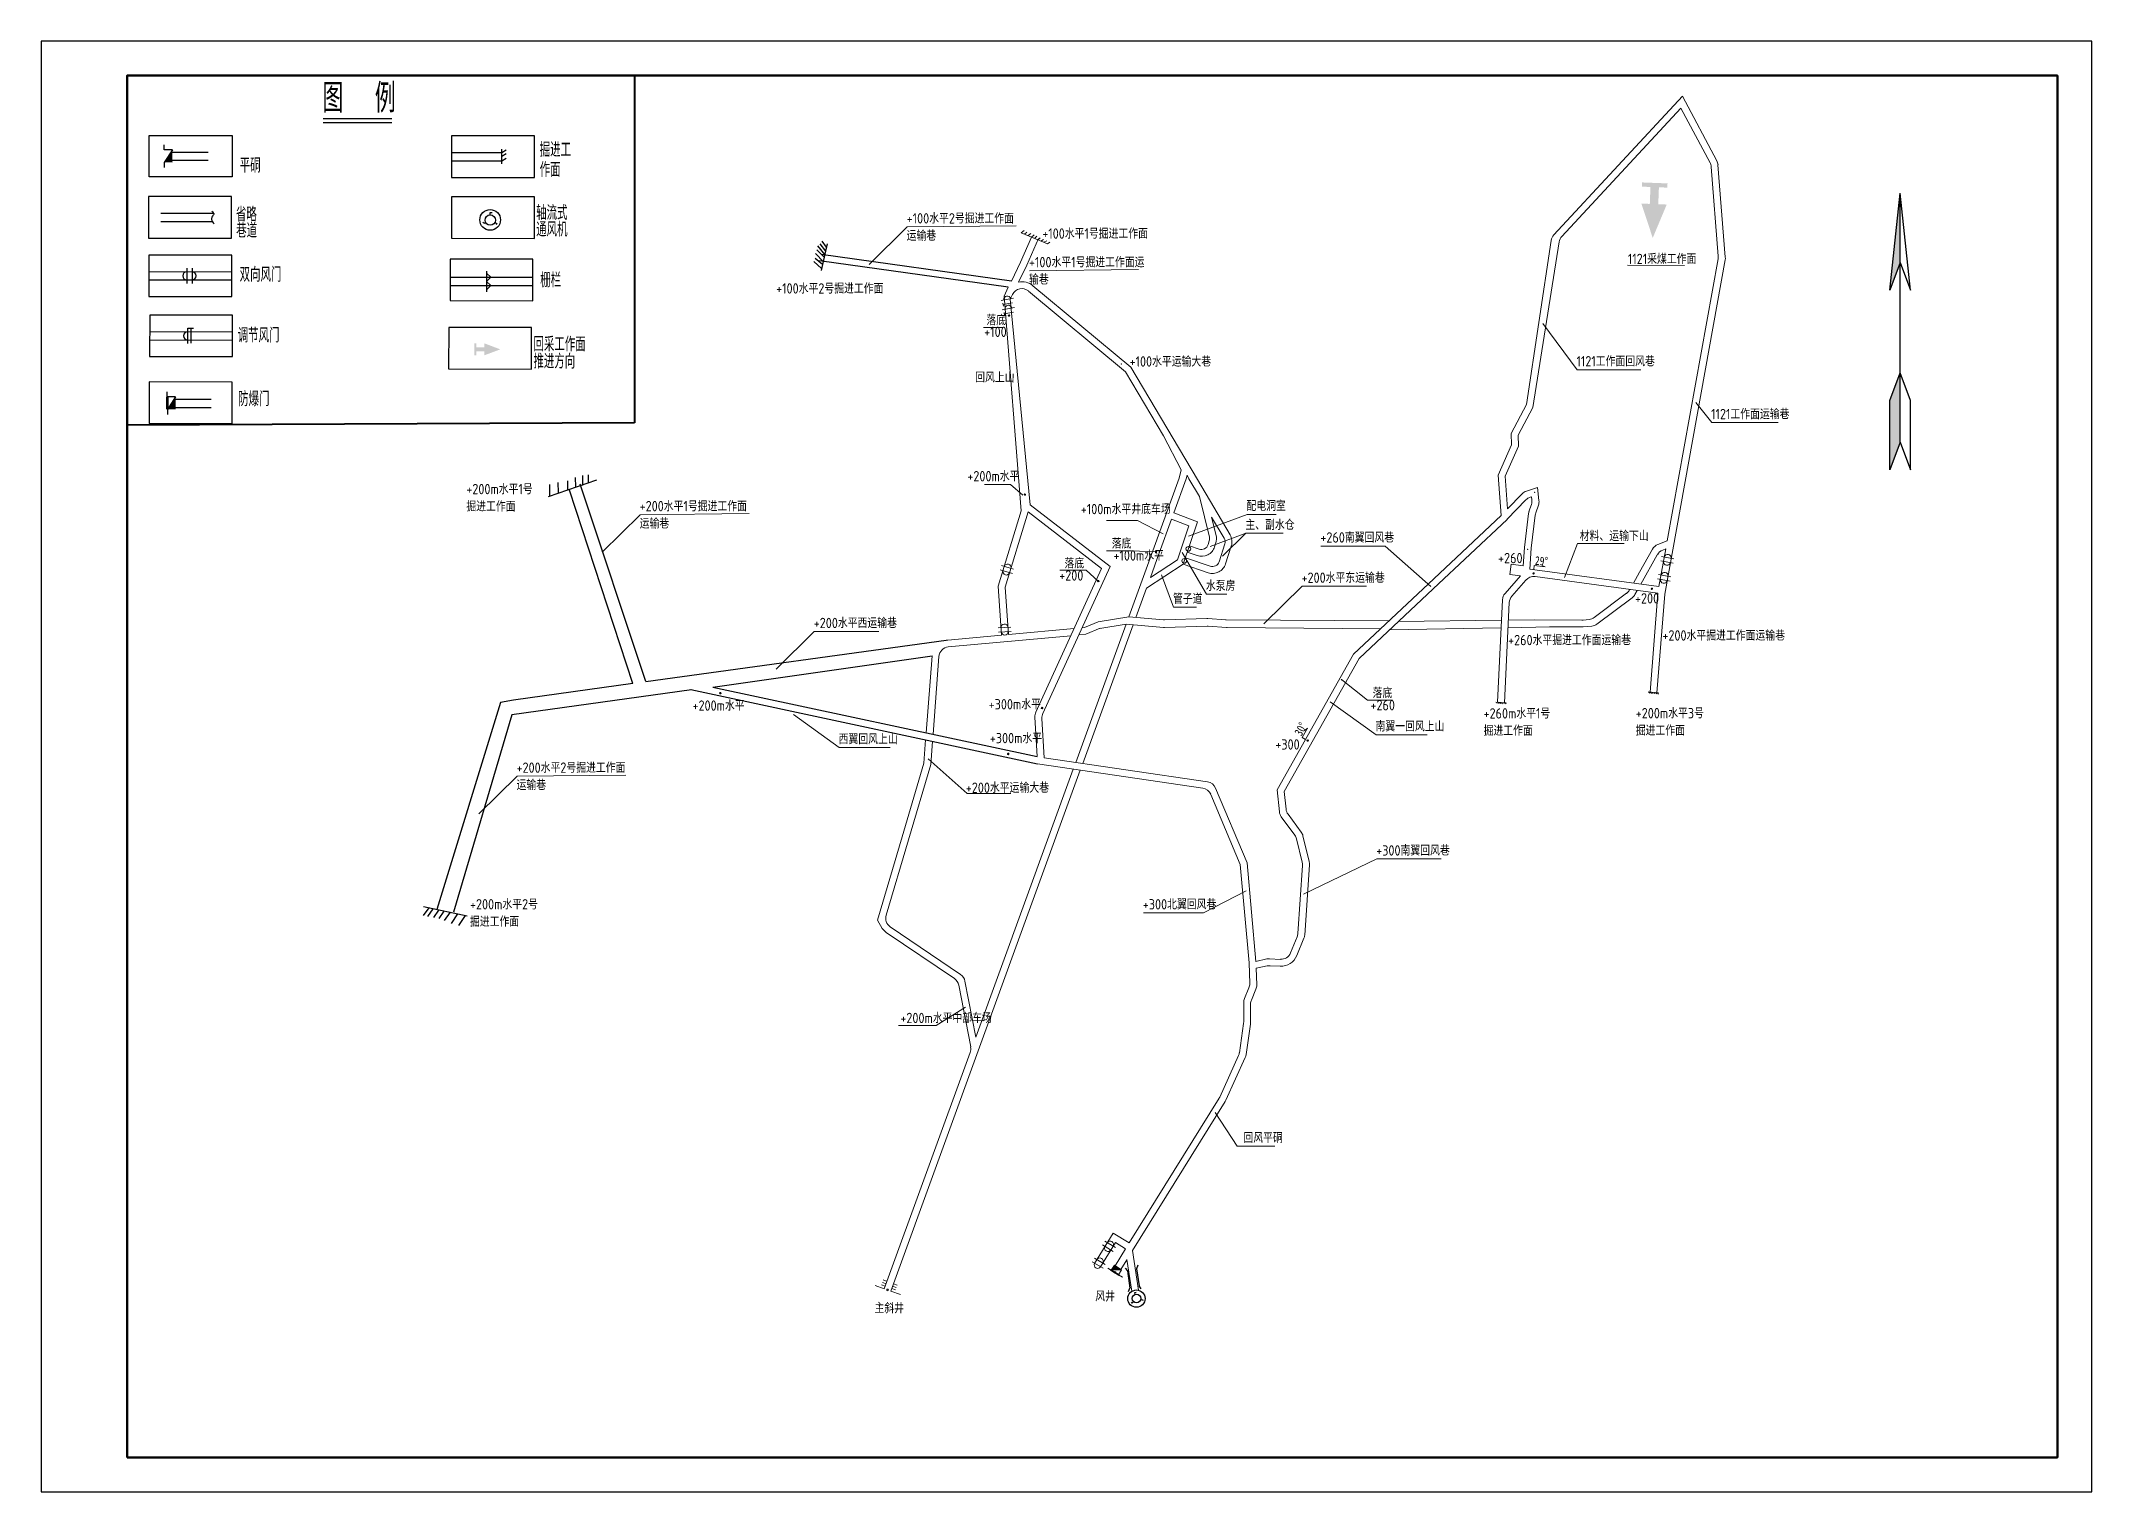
# Model space of a CAD drawing. Header units: millimetres. Extents: x -6151 to -5557, y -4958 to -4538.
import ezdxf
from ezdxf.lldxf.tags import DXFTag

# ---------------------------------------------------------------- set-up
doc = ezdxf.new("R2010")
doc.units = ezdxf.units.MM
doc.header["$LTSCALE"] = 2
for name, color, linetype in [('GCD', 1, 'Continuous'), ('J', 5, 'Continuous'), ('JZD', 1, 'Continuous'), ('图层1', 7, 'Continuous'), ('巷道', 7, 'Continuous'), ('描线', 1, 'Continuous'), ('文1', 6, 'Continuous'), ('文字', 7, 'Continuous'), ('方格网', 7, 'Continuous'), ('标注', 4, 'Continuous'), ('钻孔', 7, 'Continuous')]:
    doc.layers.add(name, color=color, linetype=linetype)
doc.layers.add('图框', color=83, linetype='Continuous', lineweight=15)
doc.layers.add('矿界', color=6, linetype='矿界线型', lineweight=90)
doc.styles.add('4', font='', dxfattribs={"width": 0.8})
doc.styles.add('中字体', font='gbenor.shx', dxfattribs={"height": 5, "bigfont": 'gbcbig.shx'})
doc.styles.get('4').set_extended_font_data('FangSong_GB2312')
tags = doc.linetypes.add('hh7', pattern=[10, 8, -1, 0, -1]).pattern_tags.tags
tags[10:11] = [DXFTag(74, 4), DXFTag(75, 0), DXFTag(340, '0'), DXFTag(46, 1.0), DXFTag(50, 0.0), DXFTag(44, 0.0), DXFTag(45, 0.0)]
tags[8:9] = [DXFTag(74, 4), DXFTag(75, 0), DXFTag(340, '0'), DXFTag(46, 1.0), DXFTag(50, 0.0), DXFTag(44, 0.0), DXFTag(45, 0.0)]
tags[6:7] = [DXFTag(74, 4), DXFTag(75, 0), DXFTag(340, '0'), DXFTag(46, 1.0), DXFTag(50, 0.0), DXFTag(44, 0.0), DXFTag(45, 0.0)]
tags[4:5] = [DXFTag(74, 4), DXFTag(75, 0), DXFTag(340, '0'), DXFTag(46, 1.0), DXFTag(50, 0.0), DXFTag(44, 0.0), DXFTag(45, 0.0)]
tags = doc.linetypes.add('X100', pattern='A,12,-1.5,[149,symbolx.shx,S=0.08,R=0,X=0,Y=0],-1.5', length=15).pattern_tags.tags
tags[14:15] = [DXFTag(74, 4), DXFTag(75, 0), DXFTag(340, '0'), DXFTag(46, 1.0), DXFTag(50, 0.0), DXFTag(44, 0.0), DXFTag(45, 0.0)]
tags[4:5] = [DXFTag(74, 4), DXFTag(75, 0), DXFTag(340, '0'), DXFTag(46, 1.0), DXFTag(50, 0.0), DXFTag(44, 0.0), DXFTag(45, 0.0)]
tags = doc.linetypes.add('X18', pattern='A,9.4,[169,symbolx.shx,S=1,R=270,X=0,Y=-0.15],0.6', length=10).pattern_tags.tags
tags[12:13] = [DXFTag(74, 4), DXFTag(75, 0), DXFTag(340, '0'), DXFTag(46, 1.0), DXFTag(50, 0.0), DXFTag(44, 0.0), DXFTag(45, 0.0)]
tags = doc.linetypes.add('矿界线型', pattern='A,40,-4.5,["+",Standard,S=7.5,R=0,X=-2.42,Y=-3.75],-4.5', length=49).pattern_tags.tags
tags[15:16] = [DXFTag(74, 4), DXFTag(75, 0), DXFTag(340, '0'), DXFTag(46, 1.0), DXFTag(50, 0.0), DXFTag(44, 0.0), DXFTag(45, 0.0)]
tags[4:5] = [DXFTag(74, 4), DXFTag(75, 0), DXFTag(340, '0'), DXFTag(46, 1.0), DXFTag(50, 0.0), DXFTag(44, 0.0), DXFTag(45, 0.0)]

# ---------------------------------------------------------------- blocks, each defined once
blk = doc.blocks.new('0.0')
blk.add_hatch(color=256).paths.add_polyline_path([(64672.4, 6585.79), (64672.11, 6584.84), (64677.71, 6589.38), (64673.89, 6590.57), (64673.59, 6589.61)])
for p, q in [((64672.11, 6584.84), (64677.71, 6589.38)), ((64672.11, 6584.84), (64675.93, 6583.65)), ((64675.93, 6583.65), (64675.18, 6581.26)), ((64677.71, 6589.38), (64678.45, 6591.76))]:
    blk.add_line(p, q)
blk = doc.blocks.new('04')
at = {"linetype": 'Continuous'}
for p, q in [((4302.9, 6027.8), (4303.8, 6027.8)), ((4302.9, 6026.6), (4302.9, 6027.8)), ((4299.7, 6022.4), (4299.4, 6023.1)), ((4300.7, 6022.8), (4299.7, 6022.4)), ((4305, 6022.8), (4306.1, 6022.4)), ((4306.1, 6022.4), (4305.7, 6021.8))]:
    blk.add_line(p, q, dxfattribs=at)
for centre, radius in [((4302.8, 6024.1), 5), ((4302.9, 6024.1), 2.5)]:
    blk.add_circle(centre, radius, dxfattribs=at)
blk = doc.blocks.new('etretet')
for p, q in [((25494.2, 2999377.5), (25496.2, 2999376.7)), ((25495.7, 2999370.1), (25497.4, 2999371.4)), ((25496.2, 2999376.7), (25506.1, 2999378)), ((25497.4, 2999371.4), (25507.3, 2999372.6)), ((25507.8, 2999379.2), (25506.1, 2999378)), ((25509.3, 2999371.8), (25507.3, 2999372.6))]:
    blk.add_line(p, q)

msp = doc.modelspace()

# ---------------------------------------------------------------- hatches: boundary and pattern name
at = {"linetype": 'Continuous', "lineweight": 15}
msp.add_hatch(color=256, dxfattribs=at).paths.add_polyline_path([(-5839.73, -4892.06), (-5837.61, -4893.38), (-5840.64, -4893.51)])
at = {"layer": 'GCD', "lineweight": 15}
msp.add_hatch(color=256, dxfattribs=at).paths.add_polyline_path([(-5683.8, -4594.68), (-5679.75, -4585.02), (-5682.2, -4584.93), (-5682.01, -4580.03), (-5679.56, -4580.12), (-5679.52, -4578.9), (-5686.87, -4578.62), (-5686.91, -4579.84), (-5684.46, -4579.93), (-5684.65, -4584.83), (-5687.1, -4584.74)])
at = {"layer": 'GCD'}
msp.add_hatch(color=256, dxfattribs=at).paths.add_polyline_path([(-6017.57, -4626.94), (-6022.19, -4625.19), (-6022.2, -4626.35), (-6024.51, -4626.34), (-6024.51, -4625.18), (-6025.08, -4625.18), (-6025.09, -4628.65), (-6024.52, -4628.65), (-6024.51, -4627.5), (-6022.2, -4627.5), (-6022.2, -4628.66)])
at = {"layer": 'J', "linetype": 'Continuous', "lineweight": 15}
msp.add_hatch(color=256, dxfattribs=at).paths.add_polyline_path([(-5839.73, -4892.06), (-5837.61, -4893.38), (-5840.64, -4893.51)])
at = {"layer": '描线', "lineweight": 15, "ltscale": 0.5}
h = msp.add_hatch(color=256, dxfattribs=at)
edge = h.paths.add_edge_path()
edge.add_arc((-5870.63, -4613.55), 0.196, 0, 0)
h = msp.add_hatch(color=256, dxfattribs=at)
edge = h.paths.add_edge_path()
edge.add_arc((-5865.64, -4668.99), 0.196, 0, 0)
h = msp.add_hatch(color=256, dxfattribs=at)
edge = h.paths.add_edge_path()
edge.add_arc((-5827.67, -4685.59), 0.24, 0, 0)
h = msp.add_hatch(color=256, dxfattribs=at)
edge = h.paths.add_edge_path()
edge.add_arc((-5718.3, -4691.81), 0.196, 0, 0)
h = msp.add_hatch(color=256, dxfattribs=at)
edge = h.paths.add_edge_path()
edge.add_arc((-5844.37, -4694), 0.196, 0, 0)
h = msp.add_hatch(color=256, dxfattribs=at)
edge = h.paths.add_edge_path()
edge.add_arc((-5684.03, -4696.23), 0.196, 0, 0)
h = msp.add_hatch(color=256, dxfattribs=at)
edge = h.paths.add_edge_path()
edge.add_arc((-5860.63, -4730.73), 0.196, 0, 0)
h = msp.add_hatch(color=256, dxfattribs=at)
edge = h.paths.add_edge_path()
edge.add_arc((-5783.74, -4740.19), 0.196, 0, 0)
h = msp.add_hatch(color=256, dxfattribs=at)
edge = h.paths.add_edge_path()
edge.add_arc((-5839.58, -4894.09), 0.24, 0, 0)
h = msp.add_hatch(color=256, dxfattribs=at)
edge = h.paths.add_edge_path()
edge.add_arc((-5905.42, -4899.2), 0.24, 0, 0)
at = {"layer": '标注'}
for points in [[(-5615.11, -4609.77), (-5612.11, -4601.77), (-5612.11, -4581.77)], [(-5615.11, -4661.77), (-5612.11, -4653.77), (-5612.11, -4633.77), (-5615.11, -4641.77)]]:
    msp.add_hatch(color=256, dxfattribs=at).paths.add_polyline_path(points)

# ---------------------------------------------------------------- linework, layer by layer
at = {"linetype": 'Continuous', "lineweight": 15, "extrusion": (0, 0, -1)}
for p, q in [((-5866.91, -4601.74), (-5863.68, -4594.43)), ((-5865.1, -4602.58), (-5861.69, -4594.87)), ((-5863.68, -4594.43), (-5863.68, -4594.43)), ((-5861.68, -4594.86), (-5861.68, -4594.86)), ((-5863.32, -4608.51), (-5834.94, -4632.14)), ((-5864.6, -4610.05), (-5836.49, -4633.46)), ((-5725.83, -4673.13), (-5721.65, -4668.77)), ((-5720.39, -4667.98), (-5717.17, -4666.96)), ((-5717.17, -4666.96), (-5716.75, -4670.72)), ((-5725.94, -4676.13), (-5720.56, -4670.52)), ((-5719.78, -4674.46), (-5720.97, -4684.26)), ((-5718.94, -4671.81), (-5719.64, -4673.85)), ((-5719.3, -4669.74), (-5718.89, -4669.61)), ((-5718.89, -4669.61), (-5718.79, -4670.5)), ((-5716.9, -4672.03), (-5717.68, -4674.3)), ((-5748.74, -4694.82), (-5727.69, -4675.04)), ((-5747.37, -4696.27), (-5725.97, -4676.17)), ((-5717.82, -4674.91), (-5718.98, -4684.46)), ((-5718.98, -4684.46), (-5719.42, -4690.56)), ((-5687.61, -4691.44), (-5683.86, -4684.76)), ((-5687.26, -4694.9), (-5682.47, -4686.37)), ((-5689.42, -4694.61), (-5687.61, -4691.44)), ((-5700.72, -4704.53), (-5691.4, -4697.56)), ((-5690.59, -4696.65), (-5690.46, -4696.42)), ((-5688.94, -4697.9), (-5688.27, -4696.71)), ((-5825.53, -4705.22), (-5835.56, -4704.36)), ((-5699.95, -4706.45), (-5689.76, -4698.84)), ((-5836.29, -4706.51), (-5825.54, -4707.43)), ((-5825.19, -4707.44), (-5812.88, -4707.06)), ((-5812.94, -4704.83), (-5825.17, -4705.23)), ((-5807.54, -4705.21), (-5812.62, -4704.84)), ((-5812.6, -4707.07), (-5807.21, -4707.41)), ((-5807.34, -4705.22), (-5760.22, -4705.56)), ((-5807.05, -4707.41), (-5762.66, -4707.84)), ((-5760.04, -4708.12), (-5727.71, -4707.55)), ((-5727.6, -4705.31), (-5757.43, -4705.68)), ((-5725.7, -4707.51), (-5713.7, -4707.3)), ((-5718.02, -4705.19), (-5725.59, -4705.29)), ((-5704.34, -4705.32), (-5718.02, -4705.19)), ((-5713.71, -4707.3), (-5704.24, -4707.3)), ((-5703.99, -4705.3), (-5702.19, -4705.11)), ((-5703.93, -4707.28), (-5701.44, -4707.03))]:
    msp.add_line(p, q, dxfattribs=at)
at = {"linetype": 'Continuous', "lineweight": 15}
for p, q in [((-5869.55, -4607.15), (-5866.91, -4601.72)), ((-5867.47, -4607.44), (-5865.11, -4602.59)), ((-5871.67, -4611.51), (-5870.44, -4608.98)), ((-5868.95, -4612.09), (-5872.54, -4612.79)), ((-5868.64, -4614.78), (-5872.22, -4615.48)), ((-5869.26, -4613.45), (-5871.92, -4613.97)), ((-5869.87, -4612.38), (-5869.22, -4611.04)), ((-5868.94, -4616.14), (-5871.6, -4616.66)), ((-5873.33, -4695.5), (-5866.75, -4673.72)), ((-5871.31, -4695.73), (-5864.73, -4673.95)), ((-5843.42, -4690.42), (-5864.73, -4673.95)), ((-5840.93, -4689.81), (-5864.11, -4671.9)), ((-5720.97, -4684.26), (-5721.36, -4689.57)), ((-5682.31, -4683.43), (-5679.6, -4682.4)), ((-5680.92, -4685.04), (-5680.01, -4684.7)), ((-5869.26, -4691.82), (-5872.76, -4690.76)), ((-5868.89, -4690.6), (-5872.39, -4689.54)), ((-5862.46, -4731.95), (-5843.42, -4690.42)), ((-5860.44, -4732.34), (-5840.93, -4689.81)), ((-5724.83, -4689.1), (-5725.23, -4692.08)), ((-5725.23, -4692.08), (-5722.14, -4692.49)), ((-5721.36, -4689.57), (-5724.83, -4689.1)), ((-5719.42, -4690.56), (-5681.99, -4695.61)), ((-5678.57, -4692.76), (-5682.16, -4692.11)), ((-5677.88, -4688.81), (-5681.48, -4688.16)), ((-5677.65, -4687.55), (-5681.25, -4686.9)), ((-5872.41, -4709.66), (-5873.33, -4695.5)), ((-5870.42, -4709.48), (-5871.31, -4695.73)), ((-5770.47, -4715.14), (-5748.74, -4694.81)), ((-5768.87, -4716.39), (-5747.37, -4696.27)), ((-5717.9, -4692.72), (-5682.3, -4697.52)), ((-5678.79, -4694.01), (-5682.39, -4693.36)), ((-5835.56, -4704.36), (-5844.4, -4705.78)), ((-5888, -4711.1), (-5872.41, -4709.66)), ((-5887.82, -4713.09), (-5852.31, -4709.82)), ((-5869.73, -4707.31), (-5873.38, -4707.55)), ((-5869.65, -4708.58), (-5873.29, -4708.82)), ((-5870.42, -4709.48), (-5851.35, -4707.72)), ((-5850.01, -4709.61), (-5847.94, -4709.42)), ((-5849.05, -4707.51), (-5848.42, -4707.45)), ((-5844.4, -4705.78), (-5848.42, -4707.45)), ((-5843.8, -4707.69), (-5847.94, -4709.42)), ((-5836.29, -4706.51), (-5843.91, -4707.72)), ((-5892.53, -4715.7), (-5894.22, -4737.92)), ((-5890.53, -4715.85), (-5892.25, -4738.34)), ((-5792.56, -4754.45), (-5770.47, -4715.14)), ((-5790.51, -4754.88), (-5768.87, -4716.39)), ((-5862.08, -4744.77), (-5862.73, -4733.38)), ((-5860.05, -4745.2), (-5860.71, -4733.76)), ((-5894.38, -4740), (-5894.9, -4746.75)), ((-5892.41, -4740.42), (-5892.92, -4747.11)), ((-5812.73, -4752.13), (-5860.05, -4745.2)), ((-5905.83, -4790.72), (-5892.92, -4747.11)), ((-5901.2, -4768.03), (-5894.9, -4746.75)), ((-5814.14, -4753.95), (-5861.96, -4746.94)), ((-5803.25, -4776.07), (-5811.81, -4755.75)), ((-5801.28, -4775.58), (-5810.4, -4753.93)), ((-5791.93, -4760.77), (-5792.56, -4754.45)), ((-5790, -4760.02), (-5790.51, -4754.88)), ((-5787.46, -4767.57), (-5791.37, -4762.24)), ((-5785.61, -4766.71), (-5789.43, -4761.5)), ((-5908.36, -4792.2), (-5901.2, -4768.03)), ((-5785.33, -4775.4), (-5786.96, -4768.64)), ((-5783.31, -4775.23), (-5785.11, -4767.78)), ((-5798.72, -4804.09), (-5801.28, -4775.58)), ((-5800.69, -4804.51), (-5803.25, -4776.07)), ((-5786.56, -4796.02), (-5785.25, -4776.31)), ((-5784.59, -4796.48), (-5783.24, -4776.13)), ((-5788.72, -4801.65), (-5786.78, -4796.96)), ((-5786.87, -4802.42), (-5784.81, -4797.42)), ((-5800.52, -4810.55), (-5800.69, -4804.51)), ((-5798.72, -4804.09), (-5795.6, -4803.41)), ((-5798.65, -4806.11), (-5795.43, -4805.42)), ((-5794.81, -4803.35), (-5791.64, -4803.51)), ((-5794.65, -4805.36), (-5791.74, -4805.5)), ((-5798.5, -4810.92), (-5798.65, -4806.11)), ((-5802.27, -4821.65), (-5802.27, -4816.04)), ((-5802.04, -4814.88), (-5800.75, -4811.79)), ((-5800.27, -4821.8), (-5800.27, -4816.44)), ((-5800.04, -4815.28), (-5798.73, -4812.17)), ((-5803.53, -4830.53), (-5802.3, -4822.08)), ((-5801.59, -4831.09), (-5800.3, -4822.23)), ((-5809.2, -4843.36), (-5803.76, -4831.33)), ((-5807.43, -4844.31), (-5801.83, -4831.9)), ((-5809.39, -4843.71), (-5835.48, -4885.61)), ((-5807.62, -4844.66), (-5834.49, -4887.8)), ((-5843.16, -4886.17), (-5840.03, -4888.06)), ((-5842.5, -4885.08), (-5839.37, -4886.97)), ((-5843, -4892.94), (-5846.16, -4891.1)), ((-5842.36, -4891.84), (-5845.52, -4890)), ((-5840.64, -4893.51), (-5837.61, -4893.38)), ((-5906.35, -4898.86), (-5908.97, -4897.9)), ((-5907.16, -4897.76), (-5906.09, -4898.15)), ((-5907.16, -4897.76), (-5906.09, -4898.15)), ((-5906.9, -4897.05), (-5905.83, -4897.43)), ((-5906.9, -4897.05), (-5905.83, -4897.43)), ((-5906.64, -4896.33), (-5905.57, -4896.72)), ((-5906.64, -4896.33), (-5905.57, -4896.72)), ((-5904.48, -4899.54), (-5901.69, -4900.56)), ((-5903.15, -4899.22), (-5904.22, -4898.83)), ((-5903.15, -4899.22), (-5904.22, -4898.83)), ((-5902.89, -4898.51), (-5903.96, -4898.12)), ((-5902.89, -4898.51), (-5903.96, -4898.12)), ((-5902.63, -4897.79), (-5903.7, -4897.4)), ((-5902.63, -4897.79), (-5903.7, -4897.4))]:
    msp.add_line(p, q, dxfattribs=at)
at = {"linetype": 'ByBlock', "lineweight": 15, "ltscale": 0.3}
for p, q in [((-5828.6, -4685.23), (-5820.96, -4664.25)), ((-5822.47, -4674.24), (-5818.91, -4664.44)), ((-5815.63, -4676.87), (-5822.47, -4674.24)), ((-5821.48, -4687.84), (-5818.14, -4678.05)), ((-5819.81, -4689.14), (-5815.63, -4676.87)), ((-5812.24, -4682.37), (-5812.58, -4683.46)), ((-5811.95, -4689.71), (-5819.17, -4687.24))]:
    msp.add_line(p, q, dxfattribs=at)
at = {"linetype": 'hh7', "lineweight": 15, "ltscale": 0.3}
for p, q in [((-5826.72, -4685.91), (-5823.16, -4676.12)), ((-5818.14, -4678.05), (-5823.16, -4676.12)), ((-5815.78, -4686.64), (-5818.63, -4685.67)), ((-5815.14, -4684.75), (-5817.98, -4683.78)), ((-5810.33, -4682.98), (-5810.68, -4684.07)), ((-5807.76, -4683.26), (-5809.4, -4688.42)), ((-5805.85, -4683.86), (-5807.5, -4689.03)), ((-5812.6, -4691.6), (-5819.81, -4689.14)), ((-5840.05, -4882.74), (-5845.45, -4891.51)), ((-5839.4, -4885.51), (-5843.74, -4892.56)), ((-5840.05, -4882.74), (-5835.48, -4885.61)), ((-5832.73, -4899.3), (-5834.49, -4887.8)), ((-5836.11, -4890.41), (-5834.71, -4899.61))]:
    msp.add_line(p, q, dxfattribs=at)
at = {"lineweight": 15}
for p, q in [((-5840.81, -4893.41), (-5841.66, -4892.88)), ((-5840.81, -4893.41), (-5841.66, -4892.88)), ((-5838.26, -4894.99), (-5837.41, -4895.52)), ((-5838.26, -4894.99), (-5837.41, -4895.52))]:
    msp.add_line(p, q, dxfattribs=at)
at = {"linetype": 'hh7', "lineweight": 15, "ltscale": 0.3}
msp.add_lwpolyline([(-5839.52, -4892.19), (-5836.49, -4887.33), (-5839.4, -4885.51)], dxfattribs=at)
at = {"linetype": 'Continuous', "lineweight": 15}
for points in [[(-5841.66, -4892.88), (-5840.64, -4893.51), (-5839.73, -4892.06), (-5837.61, -4893.38), (-5838.52, -4894.83), (-5837.41, -4895.52)], [(-5837.82, -4893.25), (-5836.1, -4890.48)]]:
    msp.add_lwpolyline(points, dxfattribs=at)
at = {"lineweight": 15, "const_width": 0.5, "flags": 128}
msp.add_lwpolyline([(-5840.81, -4893.41), (-5838.26, -4894.99)], dxfattribs=at)
at = {"linetype": 'Continuous', "lineweight": 15}
msp.add_circle((-5905.42, -4899.2), 0.232, dxfattribs=at)
for centre, radius, start, end in [((-5866.52, -4612.35), 3, 50.21926, 154.04109), ((-5866.52, -4612.35), 5, 50.21926, 100.91099), ((-5870.74, -4612.48), 1, 13.26221, 188.83826), ((-5870.42, -4615.17), 1, 13.26221, 188.83826), ((-5719.48, -4670.84), 3, 107.60542, 136.22103), ((-5718.39, -4672.6), 3, 107.60542, 136.22103), ((-5716.8, -4674.82), 3, 161.02114, 173.07413), ((-5721.77, -4670.83), 3, 341.02114, 6.3714), ((-5714.84, -4675.27), 3, 161.02114, 173.07413), ((-5719.74, -4671.06), 3, 341.02114, 6.3714), ((-5681.24, -4686.23), 3, 110.8172, 150.67573), ((-5679.85, -4687.84), 3, 110.8172, 150.67573), ((-5679.46, -4687.27), 1, 351.96706, 167.54311), ((-5871, -4691.26), 1, 165.39116, 340.96721), ((-5870.65, -4690.11), 1, 345.39116, 160.96721), ((-5680.37, -4692.47), 1, 351.96706, 167.54311), ((-5679.68, -4688.44), 1, 171.96706, 347.54311), ((-5693.19, -4695.16), 3, 306.76681, 330.21298), ((-5691.56, -4696.43), 3, 306.76681, 330.67573), ((-5680.59, -4693.65), 1, 171.96706, 347.54311), ((-5871.55, -4707.47), 1, 5.91826, 181.49431), ((-5871.47, -4708.66), 1, 185.91826, 1.49431), ((-5825.28, -4704.44), 3, 265.07633, 271.76939), ((-5825.27, -4702.24), 3, 265.10133, 271.89519), ((-5812.84, -4707.83), 3, 85.7725, 91.89519), ((-5812.79, -4710.06), 3, 86.38518, 91.76939), ((-5807.32, -4702.22), 3, 265.7725, 269.5881), ((-5807.02, -4704.41), 3, 266.38518, 269.45197), ((-5704.31, -4702.32), 3, 269.47597, 276.17166), ((-5704.24, -4704.3), 3, 270, 275.79566), ((-5702.52, -4702.12), 3, 276.17166, 306.76681), ((-5701.75, -4704.05), 3, 275.79566, 306.76681), ((-5887.54, -4716.08), 3, 95.2657, 175.63124), ((-5887.54, -4716.08), 5, 95.2657, 100.4685), ((-5859.74, -4733.2), 3, 155.35929, 183.27068), ((-5857.71, -4733.59), 3, 155.35929, 183.27068), ((-5814.57, -4756.91), 3, 22.85032, 81.67002), ((-5813.17, -4755.1), 3, 22.85032, 81.67002), ((-5788.95, -4760.47), 3, 185.71396, 216.2834), ((-5787.01, -4759.73), 3, 185.71396, 216.2834), ((-5789.87, -4769.34), 3, 13.54803, 36.2834), ((-5788.02, -4768.49), 3, 13.54803, 36.2834), ((-5788.24, -4776.11), 3, 356.19602, 13.54803), ((-5786.23, -4775.94), 3, 356.19602, 13.54803), ((-5789.56, -4795.82), 3, 337.59593, 356.19602), ((-5787.58, -4796.28), 3, 337.59593, 356.19602), ((-5794.96, -4806.34), 3, 87.12119, 102.18361), ((-5794.8, -4808.35), 3, 87.12119, 102.18361), ((-5791.49, -4800.51), 5, 267.12119, 337.59593), ((-5791.49, -4800.51), 3, 267.12119, 337.59593), ((-5803.51, -4810.63), 3, 337.27837, 1.69339), ((-5801.5, -4811.01), 3, 337.27837, 1.69339), ((-5799.27, -4816.04), 3, 157.27837, 180), ((-5797.27, -4816.44), 3, 157.27837, 180), ((-5805.27, -4821.65), 3, 351.73122, 0), ((-5803.27, -4821.8), 3, 351.73122, 0), ((-5806.5, -4830.1), 3, 335.69199, 351.73122), ((-5804.56, -4830.66), 3, 335.69199, 351.73122), ((-5811.93, -4842.13), 3, 328.08695, 335.69199), ((-5810.17, -4843.07), 3, 328.08695, 335.69199), ((-5841.57, -4887.08), 1, 151.06496, 326.64101), ((-5840.93, -4886.09), 1, 331.98032, 147.55637), ((-5844.56, -4891.98), 1, 151.98032, 327.55637), ((-5843.96, -4890.95), 1, 331.98032, 147.55637)]:
    msp.add_arc(centre, radius, start, end, dxfattribs=at)
at = {"linetype": 'hh7', "lineweight": 15, "ltscale": 0.3}
for centre, radius, start, end in [((-5809.66, -4682.65), 4, 342.32834, 30.64863), ((-5814.49, -4682.86), 2, 251.15934, 342.32834), ((-5814.14, -4681.76), 4, 342.32834, 13.86059), ((-5809.66, -4682.65), 2, 342.32834, 30.64863), ((-5811.31, -4687.81), 2, 251.15934, 342.32834)]:
    msp.add_arc(centre, radius, start, end, dxfattribs=at)
at = {"linetype": 'ByBlock', "lineweight": 15, "ltscale": 0.3}
for centre in [(-5814.49, -4682.86), (-5811.31, -4687.81)]:
    msp.add_arc(centre, 4, 251.15934, 342.32834, dxfattribs=at)
at = {"layer": 'GCD', "linetype": 'Continuous'}
for p, q in [((-6125.59, -4547.69), (-5978.7, -4547.69)), ((-6125.59, -4547.69), (-5979, -4547.69)), ((-6112.51, -4569.82), (-6102.19, -4569.82)), ((-6112.51, -4572.22), (-6102.19, -4572.22)), ((-6031.66, -4572.34), (-6017.15, -4572.35)), ((-6031.65, -4569.94), (-6017.17, -4569.95)), ((-6017.14, -4573.27), (-6017.17, -4568.96)), ((-6017.17, -4569.95), (-6015.89, -4569.17)), ((-6017.16, -4571.04), (-6015.88, -4570.26)), ((-6017.15, -4572.35), (-6015.87, -4571.57)), ((-6119.42, -4582.71), (-6119.43, -4594.71)), ((-6095.42, -4582.73), (-6119.42, -4582.71)), ((-6095.43, -4594.73), (-6095.42, -4582.73)), ((-6031.7, -4582.79), (-6031.71, -4594.79)), ((-6007.7, -4582.81), (-6031.7, -4582.79)), ((-6007.71, -4594.81), (-6007.7, -4582.81)), ((-6022.37, -4590.51), (-6022.55, -4590.1)), ((-6021.79, -4590.23), (-6022.37, -4590.51)), ((-6020.48, -4588.01), (-6020.48, -4587.29)), ((-6020.48, -4587.29), (-6019.94, -4587.29)), ((-6019.17, -4590.24), (-6018.56, -4590.5)), ((-6018.56, -4590.5), (-6018.78, -4590.89)), ((-6119.43, -4594.71), (-6095.43, -4594.73)), ((-6031.71, -4594.79), (-6007.71, -4594.81)), ((-6108.38, -4603.46), (-6108.38, -4607.84)), ((-6106.85, -4603.46), (-6106.85, -4607.84)), ((-6119.31, -4604.43), (-6095.31, -4604.45)), ((-6119.31, -4606.83), (-6095.31, -4606.85)), ((-6032.08, -4606.02), (-6008.08, -4606.04)), ((-6032.08, -4608.42), (-6008.08, -4608.44)), ((-6108.15, -4620.84), (-6108.15, -4625.22)), ((-6108.04, -4620.76), (-6106.39, -4620.76)), ((-6107.21, -4620.78), (-6107.22, -4625.17)), ((-6032.52, -4620.61), (-6032.53, -4632.61)), ((-6119.08, -4621.81), (-6095.08, -4621.83)), ((-6119.08, -4624.21), (-6095.08, -4624.23)), ((-6119.26, -4636.37), (-6119.27, -4648.37)), ((-6111.6, -4641.33), (-6101.28, -4641.34)), ((-6111.6, -4643.73), (-6101.28, -4643.74))]:
    msp.add_line(p, q, dxfattribs=at)
at = {"layer": 'GCD'}
for p, q in [((-6031.66, -4565.15), (-6031.67, -4577.15)), ((-6007.66, -4565.17), (-6031.66, -4565.15)), ((-6007.67, -4577.17), (-6007.66, -4565.17)), ((-6031.67, -4577.15), (-6007.67, -4577.17)), ((-6115.86, -4587.51), (-6100.63, -4587.52)), ((-6115.86, -4589.91), (-6101.03, -4589.92)), ((-6119.36, -4599.64), (-6119.37, -4611.64)), ((-6095.36, -4599.66), (-6119.36, -4599.64)), ((-6095.37, -4611.66), (-6095.36, -4599.66)), ((-6032.1, -4600.83), (-6032.11, -4612.83)), ((-6008.1, -4600.85), (-6032.1, -4600.83)), ((-6008.11, -4612.85), (-6008.1, -4600.85)), ((-6021.52, -4604.26), (-6021.52, -4610.26)), ((-6021.52, -4604.86), (-6020.32, -4606.06)), ((-6021.52, -4607.26), (-6020.32, -4606.06)), ((-6021.52, -4607.26), (-6020.32, -4608.46)), ((-6021.52, -4609.66), (-6020.32, -4608.46)), ((-6119.37, -4611.64), (-6095.37, -4611.66)), ((-6032.11, -4612.83), (-6008.11, -4612.85)), ((-6119.12, -4617.02), (-6119.13, -4629.02)), ((-6095.12, -4617.04), (-6119.12, -4617.02)), ((-6095.13, -4629.04), (-6095.12, -4617.04)), ((-6008.52, -4620.63), (-6032.52, -4620.61)), ((-6008.53, -4632.63), (-6008.52, -4620.63)), ((-6008.53, -4632.63), (-6008.52, -4620.63)), ((-6119.13, -4629.02), (-6095.13, -4629.04)), ((-6032.53, -4632.61), (-6008.53, -4632.63)), ((-6032.53, -4632.61), (-6008.53, -4632.63)), ((-6095.26, -4636.4), (-6119.26, -4636.37)), ((-6095.27, -4648.4), (-6095.26, -4636.4)), ((-6119.27, -4648.37), (-6095.27, -4648.4))]:
    msp.add_line(p, q, dxfattribs=at)
at = {"layer": 'GCD', "linetype": 'Continuous', "lineweight": 15, "extrusion": (0, 0, -1)}
for p, q in [((-5728.56, -4663.33), (-5724.72, -4654.59)), ((-5726.52, -4663.68), (-5722.71, -4654.99)), ((-5724.72, -4654.59), (-5724.81, -4651.27)), ((-5722.71, -4654.99), (-5722.8, -4651.74)), ((-5727.69, -4675.04), (-5728.56, -4663.33)), ((-5725.83, -4673.13), (-5726.52, -4663.68))]:
    msp.add_line(p, q, dxfattribs=at)
at = {"layer": 'GCD', "linetype": 'Continuous', "lineweight": 15}
for p, q in [((-5722.14, -4692.49), (-5726.58, -4697.58)), ((-5720.56, -4693.72), (-5724.61, -4698.37)), ((-5682.3, -4697.52), (-5684.59, -4726.17)), ((-5680.32, -4697.78), (-5682.6, -4726.35)), ((-5727.31, -4699.41), (-5728.74, -4729.1)), ((-5725.35, -4700.2), (-5726.75, -4729.22))]:
    msp.add_line(p, q, dxfattribs=at)
at = {"layer": 'GCD', "linetype": 'Continuous'}
msp.add_lwpolyline([(-6119.25, -4565.01), (-6095.25, -4565.03), (-6095.27, -4577.03), (-6119.27, -4577.01)], close=True, dxfattribs=at)
at = {"layer": 'GCD', "const_width": 0.72}
msp.add_lwpolyline([(-6114.01, -4640.72), (-6113.99, -4644.32)], dxfattribs=at)
at = {"layer": 'GCD', "linetype": 'Continuous'}
for centre, radius in [((-6020.5, -4589.46), 3), ((-6020.48, -4589.51), 1.5)]:
    msp.add_circle(centre, radius, dxfattribs=at)
at = {"layer": 'GCD', "linetype": 'Continuous', "lineweight": 15}
for centre, start, end in [((-5667.8, -4600.24), 349.75509, 4.53662), ((-5665.77, -4600.46), 349.75509, 4.53662), ((-5724.32, -4699.55), 138.90411, 177.23816), ((-5722.35, -4700.34), 138.90411, 177.23816), ((-5718.3, -4695.69), 82.32821, 138.90411)]:
    msp.add_arc(centre, 3, start, end, dxfattribs=at)
at = {"layer": 'GCD', "linetype": 'Continuous'}
for centre, start, end in [((-6108.33, -4605.65), 92.16198, 267.73802), ((-6106.9, -4605.65), 272.16198, 87.73802), ((-6108.1, -4623.03), 92.16198, 267.73802)]:
    msp.add_arc(centre, 1.2, start, end, dxfattribs=at)
at = {"layer": 'GCD'}
msp.add_spline([(-6101.15, -4586.92), (-6100.55, -4587.85), (-6101.12, -4588.64), (-6101.26, -4589.39), (-6100.47, -4590.56)], degree=3, dxfattribs=at)
at = {"layer": 'GCD', "linetype": 'Continuous', "lineweight": 15, "extrusion": (0, 0, -1)}
msp.add_point((-5720.01, -4684.8), dxfattribs=at)
at = {"layer": 'J', "linetype": 'Continuous', "lineweight": 15}
msp.add_line((-5840.64, -4893.51), (-5837.61, -4893.38), dxfattribs=at)
msp.add_lwpolyline([(-5841.14, -4893.2), (-5840.64, -4893.51), (-5839.73, -4892.06), (-5837.61, -4893.38), (-5838.52, -4894.83), (-5838.01, -4895.15)], dxfattribs=at)
at = {"layer": 'JZD', "lineweight": 15}
for p, q in [((-5675.17, -4553.66), (-5712.43, -4593.79)), ((-5665.25, -4572.33), (-5675.17, -4553.66)), ((-5675.62, -4557.08), (-5710.13, -4594.25)), ((-5667.21, -4572.9), (-5675.62, -4557.08)), ((-5662.78, -4600.22), (-5664.9, -4573.5)), ((-5664.81, -4600), (-5666.86, -4574.07)), ((-5720.35, -4642.94), (-5713.2, -4595.38)), ((-5718.51, -4643.73), (-5710.9, -4595.82)), ((-5680.32, -4697.78), (-5662.82, -4600.99)), ((-5679.6, -4682.4), (-5664.85, -4600.77)), ((-5724.81, -4651.27), (-5720.35, -4642.94)), ((-5722.8, -4651.74), (-5718.51, -4643.73)), ((-5681.99, -4695.61), (-5680.01, -4684.7))]:
    msp.add_line(p, q, dxfattribs=at)
at = {"layer": 'JZD', "linetype": 'Continuous'}
for p, q in [((-6068.88, -4560.09), (-6049.03, -4560.09)), ((-6068.88, -4561.27), (-6049.03, -4561.27))]:
    msp.add_line(p, q, dxfattribs=at)
at = {"layer": 'JZD', "linetype": 'ByBlock', "lineweight": 15, "ltscale": 0.2}
for p, q in [((-5836.49, -4633.46), (-5825.51, -4651.97)), ((-5818.15, -4664.41), (-5815.09, -4669.56)), ((-5815.69, -4664.63), (-5806.22, -4680.61)), ((-5815.09, -4669.56), (-5812.2, -4681.28)), ((-5835.57, -4704.37), (-5828.6, -4685.23)), ((-5829.29, -4692.96), (-5826.8, -4686.14)), ((-5830.43, -4696.1), (-5819.81, -4689.14)), ((-5829.29, -4692.96), (-5821.48, -4687.84)), ((-5833.5, -4704.54), (-5830.43, -4696.1)), ((-5904.48, -4899.54), (-5849.59, -4748.76)), ((-5879.85, -4826.04), (-5851.61, -4748.46)), ((-5886.06, -4809.09), (-5905.77, -4795.71)), ((-5884.25, -4807.9), (-5904.64, -4794.06)), ((-5881.34, -4828.88), (-5884.8, -4811.01)), ((-5879.85, -4826.04), (-5882.99, -4809.81)), ((-5906.35, -4898.86), (-5881.47, -4830.48))]:
    msp.add_line(p, q, dxfattribs=at)
at = {"layer": 'JZD', "linetype": 'X100', "lineweight": 15, "ltscale": 0.2}
for q in [(-5807.94, -4681.63), (-5810.26, -4680.81)]:
    msp.add_line((-5811.56, -4675.52), q, dxfattribs=at)
at = {"layer": 'JZD', "color": 0, "linetype": 'X18', "lineweight": 15, "ltscale": 0.2}
for p, q in [((-5850.92, -4746.54), (-5836.35, -4706.52)), ((-5848.9, -4746.84), (-5834.28, -4706.68))]:
    msp.add_line(p, q, dxfattribs=at)
at = {"layer": 'JZD', "lineweight": 15}
for centre, start, end in [((-5669.86, -4574.31), 4.53662, 27.99437), ((-5667.89, -4573.74), 4.53662, 27.99437), ((-5710.23, -4595.83), 137.12441, 171.44829), ((-5707.93, -4596.29), 137.12441, 170.97695)]:
    msp.add_arc(centre, 3, start, end, dxfattribs=at)
at = {"layer": 'JZD', "linetype": 'X100', "lineweight": 15, "ltscale": 0.2}
for centre, radius, start, end in [((-5902.96, -4791.58), 3, 163.5083, 235.82098), ((-5902.96, -4791.58), 5, 216.6384, 235.82098), ((-5887.75, -4811.58), 3, 10.95752, 55.82098), ((-5884.29, -4829.45), 3, 340, 10.95752)]:
    msp.add_arc(centre, radius, start, end, dxfattribs=at)
at = {"layer": 'JZD', "linetype": 'ByBlock', "lineweight": 15, "ltscale": 0.2}
msp.add_arc((-5885.94, -4810.38), 3, 10.95752, 55.82098, dxfattribs=at)
at = {"layer": '图层1'}
for p, q in [((-5925.75, -4597), (-5923.58, -4599.57)), ((-5925.07, -4596.42), (-5923.4, -4598.49)), ((-5922.92, -4596.43), (-5924.61, -4604.11)), ((-5924.48, -4595.61), (-5923.18, -4597.36)), ((-5926.74, -4601.46), (-5924.58, -4603.54)), ((-5926.38, -4600.52), (-5924.3, -4602.32)), ((-5926.29, -4599.17), (-5923.94, -4601.6)), ((-5925.93, -4598.13), (-5923.85, -4600.2)), ((-5870.44, -4608.98), (-5925.12, -4601.33)), ((-5869.55, -4607.15), (-5924.66, -4599.46)), ((-5867.18, -4609.44), (-5867.22, -4609.44)), ((-6003.63, -4669.52), (-5989.6, -4664.67)), ((-6003.28, -4666.04), (-6003.28, -4669.42)), ((-6000.94, -4665.47), (-6000.81, -4668.4)), ((-5998.12, -4664.97), (-5998.14, -4667.58)), ((-5979.18, -4723.7), (-5997.53, -4667.72)), ((-5995.89, -4663.99), (-5995.78, -4666.76)), ((-5975.4, -4723.05), (-5994.42, -4665.94)), ((-5993.76, -4663.49), (-5993.73, -4666.35)), ((-5992.08, -4663.28), (-5992.15, -4665.63)), ((-5975.4, -4723.05), (-5888.45, -4711.16)), ((-5955.98, -4724.75), (-5892.53, -4715.7)), ((-5962.2, -4725.46), (-6014.23, -4732.75)), ((-5979.18, -4723.7), (-6013.7, -4728.47)), ((-5962.38, -4725.42), (-5861.96, -4746.94)), ((-5955.98, -4724.75), (-5862.08, -4744.77)), ((-6017.56, -4729.12), (-6035.97, -4789.04)), ((-6014.23, -4732.75), (-6031.17, -4789.82)), ((-6013.7, -4728.47), (-6017.56, -4729.12)), ((-6039.8, -4790.78), (-6038.21, -4788.6)), ((-6039.77, -4788.25), (-6027.19, -4790.9)), ((-6038.59, -4791.08), (-6037, -4788.88)), ((-6036.82, -4791.44), (-6035.39, -4789.24)), ((-6035.26, -4791.72), (-6033.78, -4789.61)), ((-6033.78, -4789.61), (-6033.78, -4789.54)), ((-6033.69, -4792.29), (-6032.02, -4789.87)), ((-6031.74, -4793.17), (-6029.88, -4790.34)), ((-6029.55, -4793.73), (-6027.65, -4790.8))]:
    msp.add_line(p, q, dxfattribs=at)
at = {"layer": '图层1', "lineweight": 15}
for p, q in [((-5866.68, -4593.17), (-5865.83, -4592.54)), ((-5866.68, -4593.17), (-5859.11, -4596.38)), ((-5865.72, -4593.57), (-5865.04, -4592.99)), ((-5864.75, -4593.99), (-5864.75, -4593.99)), ((-5864.65, -4593.94), (-5864.68, -4594.01)), ((-5864.65, -4593.94), (-5863.92, -4593.38)), ((-5863.68, -4594.43), (-5862.97, -4593.83)), ((-5862.83, -4594.8), (-5862.17, -4594.13)), ((-5861.84, -4595.22), (-5861.18, -4594.64)), ((-5861, -4595.58), (-5860.22, -4595.11)), ((-5860.11, -4595.95), (-5859.32, -4595.48)), ((-5859.09, -4596.39), (-5858.44, -4595.9)), ((-5871.67, -4611.51), (-5866.75, -4673.72)), ((-5869.87, -4612.38), (-5864.11, -4671.9)), ((-5834.94, -4632.14), (-5815.69, -4664.63)), ((-5825.51, -4651.97), (-5820.35, -4661.77)), ((-5820.35, -4661.77), (-5820.96, -4664.25)), ((-5818.91, -4664.44), (-5818.65, -4663.38)), ((-5818.15, -4664.41), (-5818.65, -4663.38)), ((-5908.36, -4792.2), (-5906.97, -4794.56))]:
    msp.add_line(p, q, dxfattribs=at)
at = {"layer": '图层1', "color": 1, "lineweight": 50}
msp.add_lwpolyline([(-6125.59, -4947.69), (-5566.59, -4947.69), (-5566.59, -4547.69), (-6125.59, -4547.69)], close=True, dxfattribs=at)
at = {"layer": '图框', "color": 7, "lineweight": 40}
msp.add_lwpolyline([(-5978.7, -4648.25), (-6125.59, -4648.88), (-6125.59, -4547.69), (-5978.7, -4547.69)], close=True, dxfattribs=at)
at = {"layer": '巷道', "color": 6, "lineweight": 15, "ltscale": 0.5, "extrusion": (0, 0, -1)}
for p in [(-5837.68, -4631.16), (-5718.03, -4668.29)]:
    msp.add_point(p, dxfattribs=at)
at = {"layer": '描线', "lineweight": 15, "ltscale": 0.5}
for centre, radius in [((-5870.24, -4617.15), 0.196), ((-5865.64, -4668.99), 0.196), ((-5827.67, -4685.59), 0.24), ((-5718.3, -4691.81), 0.196), ((-5844.37, -4694), 0.196), ((-5684.03, -4696.23), 0.196), ((-5953.87, -4726.48), 0.196), ((-5953.82, -4726.42), 0.196), ((-5860.68, -4730.79), 0.196), ((-5860.63, -4730.73), 0.196), ((-5783.74, -4740.19), 0.196), ((-5870.5, -4744.07), 0.196), ((-5870.45, -4744.01), 0.196), ((-5839.58, -4894.09), 0.24), ((-5905.42, -4899.2), 0.24)]:
    msp.add_circle(centre, radius, dxfattribs=at)
at = {"layer": '文1', "lineweight": 15, "ltscale": 2}
for p, q in [((-5910.78, -4602.37), (-5899.72, -4591.48)), ((-5899.72, -4591.48), (-5868.19, -4591.14)), ((-5691.12, -4602.6), (-5674.63, -4602.66)), ((-5864.28, -4604.16), (-5832.75, -4603.82)), ((-5872.09, -4620.63), (-5877.63, -4620.63)), ((-5715.65, -4619.49), (-5705.71, -4632.85)), ((-5705.71, -4632.85), (-5687.25, -4632.85)), ((-5671.32, -4642.32), (-5666.72, -4648.13)), ((-5666.72, -4648.13), (-5647.47, -4648.13)), ((-5869.76, -4666.08), (-5877.33, -4666.08)), ((-5866.21, -4669.19), (-5869.76, -4666.08)), ((-5977.05, -4674.79), (-5945.51, -4674.45)), ((-5818.29, -4681.05), (-5801.3, -4674.71)), ((-5801.3, -4674.71), (-5792.9, -4674.71)), ((-5988.11, -4685.68), (-5977.05, -4674.79)), ((-5833.07, -4676.46), (-5842.02, -4676.46)), ((-5825.57, -4680.36), (-5833.07, -4676.46)), ((-5811.94, -4683.97), (-5801.63, -4680.19)), ((-5808.37, -4686.82), (-5801.63, -4680.19)), ((-5801.63, -4680.19), (-5790.84, -4680.19)), ((-5820.08, -4685.76), (-5813.06, -4697.84)), ((-5779.89, -4683.86), (-5761.25, -4683.86)), ((-5748.06, -4695.54), (-5761.25, -4683.86)), ((-5709.37, -4692.96), (-5705.58, -4683.18)), ((-5692.07, -4683.18), (-5705.58, -4683.18)), ((-5847.92, -4690.89), (-5855.49, -4690.89)), ((-5844.37, -4694), (-5847.92, -4690.89)), ((-5826.07, -4692.17), (-5822.58, -4701.59)), ((-5813.06, -4697.84), (-5807.12, -4697.84)), ((-5796.42, -4706.39), (-5785.36, -4695.5)), ((-5785.36, -4695.5), (-5766.71, -4695.5)), ((-5822.58, -4701.59), (-5815.96, -4701.59)), ((-5937.69, -4719.5), (-5926.63, -4708.61)), ((-5926.63, -4708.61), (-5907.98, -4708.61)), ((-5766.45, -4728.5), (-5773.96, -4722.53)), ((-5932.68, -4732.67), (-5919.41, -4742.22)), ((-5777.19, -4728.99), (-5763.93, -4738.53)), ((-5759.19, -4728.5), (-5766.45, -4728.5)), ((-5763.93, -4738.53), (-5749.14, -4738.53)), ((-5919.41, -4742.22), (-5904.62, -4742.22)), ((-5893.69, -4745.46), (-5882.37, -4755.48)), ((-6023.77, -4761.38), (-6012.71, -4750.5)), ((-6012.71, -4750.5), (-5981.18, -4750.15)), ((-5869.75, -4755.48), (-5882.37, -4755.48)), ((-5784.91, -4784.61), (-5763.73, -4774.45)), ((-5763.73, -4774.45), (-5745.08, -4774.45)), ((-5801.6, -4783.67), (-5813.94, -4790.06)), ((-5831.32, -4790.06), (-5813.94, -4790.06)), ((-5882.85, -4817.32), (-5891.35, -4822.67)), ((-5891.35, -4822.67), (-5902.28, -4822.67)), ((-5810.54, -4847.86), (-5804.12, -4857.61)), ((-5804.12, -4857.61), (-5793.28, -4857.61))]:
    msp.add_line(p, q, dxfattribs=at)
msp.add_lwpolyline([(-5827.67, -4685.59), (-5834.73, -4685.26), (-5841.99, -4685.26)], dxfattribs=at)
at = {"layer": '文字', "color": 2, "lineweight": 15, "ltscale": 1.2}
for p, q in [((-5685.09, -4726.12), (-5682.11, -4726.39)), ((-5684.91, -4726.14), (-5684.67, -4726.5)), ((-5684.41, -4726.18), (-5684.17, -4726.54)), ((-5683.91, -4726.23), (-5683.67, -4726.59)), ((-5683.41, -4726.27), (-5683.17, -4726.63)), ((-5682.9, -4726.32), (-5682.66, -4726.68)), ((-5682.4, -4726.37), (-5682.16, -4726.72)), ((-5729.24, -4729.07), (-5726.25, -4729.24)), ((-5729.06, -4729.08), (-5728.81, -4729.43)), ((-5728.56, -4729.11), (-5728.31, -4729.46)), ((-5728.06, -4729.14), (-5727.81, -4729.49)), ((-5727.56, -4729.17), (-5727.31, -4729.52)), ((-5727.04, -4729.2), (-5726.79, -4729.55)), ((-5726.54, -4729.23), (-5726.29, -4729.58))]:
    msp.add_line(p, q, dxfattribs=at)
at = {"layer": '文字', "ltscale": 1.2}
msp.add_lwpolyline([(-6150.59, -4957.69), (-5556.59, -4957.69), (-5556.59, -4537.69), (-6150.59, -4537.69)], close=True, dxfattribs=at)
at = {"layer": '文字', "lineweight": 15}
for centre, radius in [((-5818.3, -4684.69), 0.679), ((-5819.48, -4688.16), 0.679), ((-5773.91, -4722.57), 0.111)]:
    msp.add_circle(centre, radius, dxfattribs=at)
msp.add_arc((-5814.14, -4681.76), 2, 342.32834, 13.86059, dxfattribs=at)
at = {"layer": '方格网', "lineweight": 15}
for p, q in [((-5871.99, -4613.54), (-5871.85, -4614.4)), ((-5871.67, -4616.23), (-5871.54, -4617.09))]:
    msp.add_line(p, q, dxfattribs=at)
at = {"layer": '标注'}
for p, q in [((-5615.11, -4609.77), (-5612.11, -4581.77)), ((-5612.11, -4653.77), (-5612.11, -4581.77)), ((-5609.11, -4609.77), (-5612.11, -4581.77)), ((-5612.11, -4601.77), (-5615.11, -4609.77)), ((-5612.11, -4601.77), (-5609.11, -4609.77)), ((-5615.11, -4641.77), (-5612.11, -4633.77)), ((-5609.11, -4641.77), (-5612.11, -4633.77)), ((-5615.11, -4661.77), (-5615.11, -4641.77)), ((-5609.11, -4661.77), (-5609.11, -4641.77)), ((-5612.11, -4653.77), (-5615.11, -4661.77)), ((-5612.11, -4653.77), (-5609.11, -4661.77))]:
    msp.add_line(p, q, dxfattribs=at)
at = {"layer": '标注', "lineweight": 40}
for p, q in [((-5566.59, -4897.69), (-5566.59, -4947.69)), ((-5566.59, -4947.69), (-5746.59, -4947.69))]:
    msp.add_line(p, q, dxfattribs=at)
at = {"layer": '钻孔', "lineweight": 15}
for p, q in [((-5718.11, -4689.54), (-5718.24, -4690.67)), ((-5718.11, -4689.54), (-5718.24, -4690.67)), ((-5718.11, -4689.54), (-5714.99, -4689.91)), ((-5715.78, -4689.53), (-5714.99, -4689.91)), ((-5785.34, -4739.28), (-5783.79, -4736.55)), ((-5785.34, -4739.28), (-5784.35, -4739.83)), ((-5785.34, -4739.28), (-5784.35, -4739.83)), ((-5784.45, -4737.13), (-5783.79, -4736.55))]:
    msp.add_line(p, q, dxfattribs=at)

# ---------------------------------------------------------------- block references
at = {"linetype": 'Continuous', "lineweight": 15, "xscale": 0.5000000000012321, "yscale": 0.5, "zscale": 0.5, "rotation": 270.9538462054698}
msp.add_blockref('etretet', (-1505526.04, -17112.03), dxfattribs=at)
at = {"lineweight": 15, "xscale": 0.4999999999927889, "yscale": 0.5, "zscale": 0.5, "rotation": 17.46029043901561}
msp.add_blockref('04', (-6981.86, -8420.51), dxfattribs=at)
at = {"layer": 'GCD', "xscale": 0.5999999999982467, "yscale": 0.6000000000003638, "zscale": 0.6, "rotation": 197.6161759383684}
for p in [(29675.37, 10939.81), (29676.29, 10868.3)]:
    msp.add_blockref('0.0', p, dxfattribs=at)

# ---------------------------------------------------------------- texts
at = {"lineweight": 15, "style": '中字体'}
for s, p in [('回风上山', (-5880.04, -4636.51)), ('风井', (-5845.25, -4902.52)), ('主斜井', (-5909.2, -4905.94))]:
    msp.add_text(s, height=3, rotation=359.64703, dxfattribs=at).set_placement(p)
at = {"layer": 'GCD', "style": '中字体'}
for s, height, p in [('图  例', 8.4, (-6069.06, -4558.4)), ('掘进工', 4.2, (-6006.16, -4571.22)), ('平硐', 4.2, (-6093.05, -4575.77)), ('作面', 4.2, (-6006.16, -4577.03)), ('省略', 4.2, (-6094.14, -4589.94)), ('轴流式', 4.2, (-6007.19, -4589.47)), ('巷道', 4.2, (-6094.06, -4594.62)), ('通风机', 4.2, (-6007.19, -4594.31)), ('双向风门', 4.2, (-6093.07, -4607.39)), ('栅栏', 4.2, (-6006.02, -4608.97)), ('调节风门', 4.2, (-6093.63, -4624.96)), ('回采工作面', 4.2, (-6007.96, -4627.54)), ('推进方向', 4.2, (-6007.97, -4632.49)), ('防爆门', 4.2, (-6093.49, -4643.39))]:
    msp.add_text(s, height=height, dxfattribs=at).set_placement(p)
at = {"layer": '文1', "linetype": 'Continuous', "lineweight": 15, "style": '中字体'}
for s, p in [('+100', (-5877.43, -4623.36)), ('落底', (-5876.79, -4619.95)), ('+200m水平', (-5882.3, -4665.15)), ('落底', (-5840.47, -4684.64)), ('+100m水平', (-5839.98, -4688.1)), ('落底', (-5854.17, -4690.36)), ('落底', (-5764.92, -4727.89)), ('+260', (-5765.55, -4731.43))]:
    msp.add_text(s, height=3, dxfattribs=at).set_placement(p)
at = {"layer": '文1', "lineweight": 15, "ltscale": 2, "style": '中字体'}
for s, p in [('+100m水平井底车场', (-5849.45, -4674.67)), ('材料、运输下山', (-5704.94, -4682.44)), ('+200m水平中部车场', (-5901.7, -4821.98))]:
    msp.add_text(s, height=3, dxfattribs=at).set_placement(p)
at = {"layer": '文1', "lineweight": 15, "style": '中字体'}
msp.add_text('+200', height=3, dxfattribs=at).set_placement((-5855.7, -4693.89))
at = {"layer": '文1', "lineweight": 15, "ltscale": 2, "char_height": 3, "width": 33.6215, "attachment_point": 1, "style": '中字体'}
for s, insert in [('+100水平2号掘进工作面运输巷', (-5899.88, -4587.51)), ('+100水平1号掘进工作面', (-5860.6, -4591.91)), ('+100水平1号掘进工作面运输巷', (-5864.45, -4600.19)), ('1121采煤工作面', (-5691, -4599.26)), ('+100水平2号掘进工作面', (-5937.68, -4607.8)), ('+100水平运输大巷', (-5835.32, -4628.94)), ('1121工作面回风巷', (-5705.88, -4628.88)), ('1121工作面运输巷', (-5666.89, -4644.16)), ('+200m水平1号\\P掘进工作面', (-6027.41, -4665.88)), ('+200水平1号掘进工作面运输巷', (-5977.21, -4670.82)), ('配电洞室', (-5801.47, -4670.73)), ('主、副水仓', (-5801.79, -4676.21)), ('+260南翼回风巷', (-5780.06, -4679.88)), ('+260', (-5728.6, -4685.85)), ('+200水平东运输巷', (-5785.52, -4691.53)), ('管子道', (-5822.75, -4697.62)), ('水泵房', (-5813.23, -4693.86)), ('+200', (-5688.94, -4697.51)), ('+200水平西运输巷', (-5926.79, -4704.64)), ('+260水平掘进工作面运输巷', (-5725.69, -4709.58)), ('+200水平掘进工作面运输巷', (-5681, -4708.25)), ('+300m水平', (-5876.13, -4728.17)), ('+200m水平', (-5961.9, -4728.55)), ('+260m水平1号\\P掘进工作面', (-5732.8, -4730.81)), ('+200m水平3号\\P掘进工作面', (-5688.72, -4730.75)), ('西翼回风上山', (-5919.58, -4738.24)), ('+300m水平', (-5875.8, -4737.96)), ('+300', (-5793.1, -4739.8)), ('南翼一回风上山', (-5764.09, -4734.56)), ('+200水平2号掘进工作面运输巷', (-6012.87, -4746.52)), ('+200水平运输大巷', (-5882.75, -4752.32)), ('+300南翼回风巷', (-5763.89, -4770.48)), ('+200m水平2号\\P掘进工作面', (-6026.35, -4786.07)), ('+300北翼回风巷', (-5831.49, -4786.08)), ('回风平硐', (-5802.34, -4853.64))]:
    msp.add_mtext(s, dxfattribs=dict(at, insert=insert))
at = {"layer": '矿界', "linetype": 'Continuous', "lineweight": 15, "style": '4', "width": 0.8}
for s, rotation, p in [('29%%d', 354.65187, (-5718.01, -4689.27)), ('30%%d', 61.80621, (-5785.55, -4739.09))]:
    msp.add_text(s, height=2.5, rotation=rotation, dxfattribs=at).set_placement(p)

doc.saveas('drawing.dxf')
